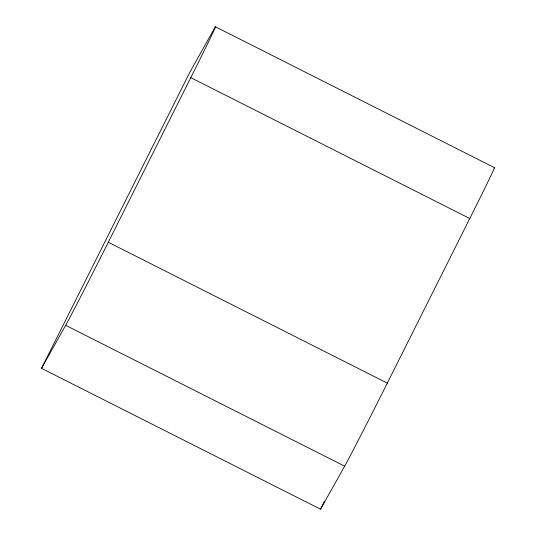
<?xml version="1.0" encoding="UTF-8"?>
<svg xmlns="http://www.w3.org/2000/svg" width="536" height="536" viewBox="0 0 536 536"><rect width="100%" height="100%" fill="white"/><g stroke="black" fill="none" stroke-linecap="round" stroke-linejoin="round"><path stroke-width="0.8" d="M41.52 368.333L189.952 72.032L214.092 29.011A76.239 0.898 -63.2 0 1 190.769 77.646L108.306 242.259A76.239 0.898 -63.2 0 1 65.66 325.312L41.52 368.333L320.528 509.2L344.668 466.179A76.239 0.898 -63.2 0 0 387.314 383.126L469.777 218.514A76.239 0.898 -63.2 0 0 494.085 168.197M320.528 509.2L324.28 501.716M215.472 26.8L494.48 167.668M190.769 77.646L469.777 218.514M108.306 242.259L387.314 383.126M65.66 325.312L344.668 466.179"/></g></svg>
